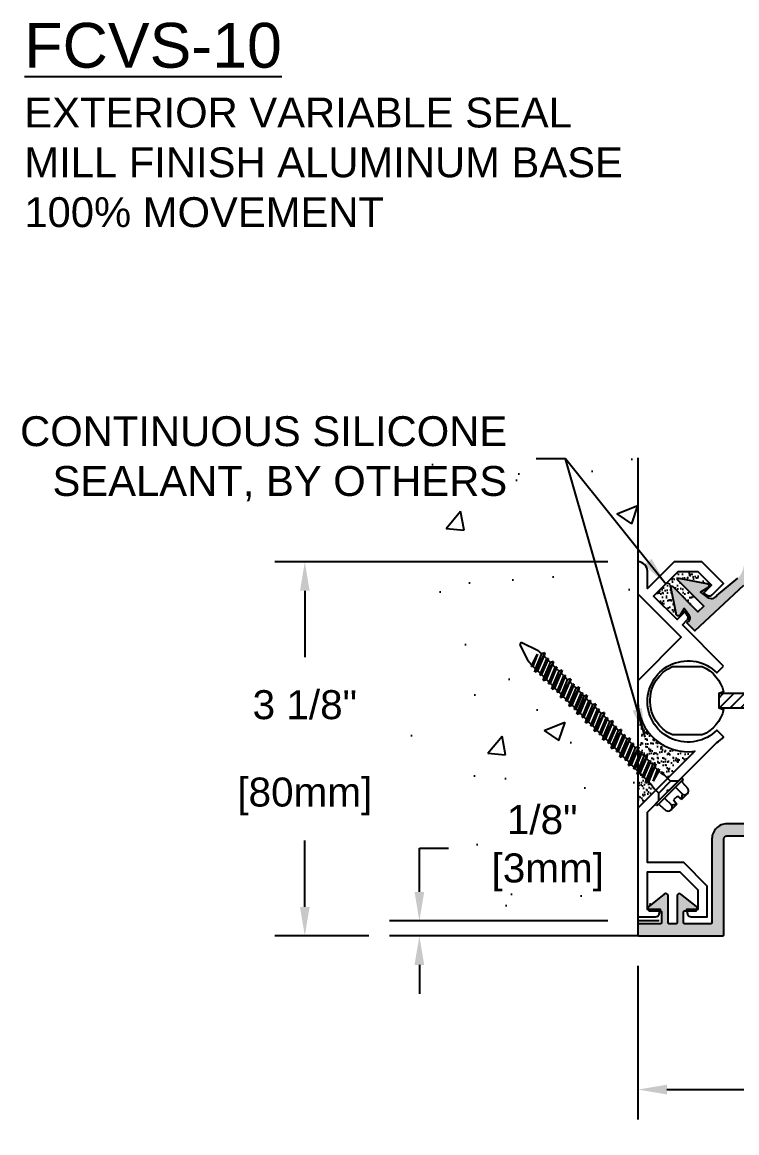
# Model space of a CAD drawing. Header units: inches. Extents: x -1.9 to 17.8, y 0 to 9.3.
# Drawn here: x -1.88 to 4.1, y 0.05 to 9.34 of the extents above; entities that cross this region are included whole.
import ezdxf

# ---------------------------------------------------------------- set-up
doc = ezdxf.new("R2010")
doc.units = ezdxf.units.IN
doc.header["$MEASUREMENT"] = 0
for name, color, linetype in [('Anchors', 4, 'Continuous'), ('Conditions', 1, 'Continuous'), ('Dimensions', 3, 'Continuous'), ('Fillers', 2, 'Continuous'), ('Metals', 7, 'Continuous'), ('Text', 2, 'Continuous')]:
    doc.layers.add(name, color=color, linetype=linetype)
doc.styles.add('Arial', font='arial.ttf')
doc.dimstyles.new('Arial', dxfattribs={"dimtxt": 0.2425, "dimasz": 0.2425, "dimexe": 0.25, "dimexo": 0.25, "dimgap": 0.2425, "dimtad": 0, "dimtih": 1, "dimtoh": 1, "dimdec": 4, "dimzin": 0, "dimdsep": 46, "dimlunit": 4, "dimtxsty": 'Arial', "dimcen": 0.09, "dimadec": 0, "dimazin": 0, "dimtfac": 1, "dimtdec": 4, "dimtofl": 0, "dimtmove": 0, "dimatfit": 3, "dimfxl": 0, "dimfrac": 2, "dimtolj": 1, "dimtzin": 0, "dimarcsym": 0})

# ---------------------------------------------------------------- blocks, each defined once
blk = doc.blocks.new('*D3')
at = {"layer": 'Defpoints', "color": 0}
for p in [(3.2724, 1.6948), (13.2724, 1.6948), (3.2724, 0.4091)]:
    blk.add_point(p, dxfattribs=at)
at = {"layer": 'Dimensions', "color": 0, "lineweight": -2}
for p, q in [((3.2724, 1.4448), (3.2724, 0.1591)), ((13.2724, 1.4448), (13.2724, 0.1591)), ((3.5149, 0.4091), (7.2994, 0.4091)), ((13.0299, 0.4091), (9.2455, 0.4091))]:
    blk.add_line(p, q, dxfattribs=at)
at = {"layer": 'Dimensions', "color": 0}
for points in [[(3.5149, 0.4495), (3.5149, 0.3687), (3.2724, 0.4091)], [(13.0299, 0.4495), (13.0299, 0.3687), (13.2724, 0.4091)]]:
    blk.add_solid(points, dxfattribs=at)
at = {"layer": 'Dimensions', "color": 0, "insert": (8.2724, 0.4091), "char_height": 0.2425, "attachment_point": 5, "style": 'Arial'}
blk.add_mtext('\\A1;10"\\P [254mm]', dxfattribs=at)
blk = doc.blocks.new('*D4')
at = {"layer": 'Defpoints', "color": 0}
for p in [(3.2724, 1.8198), (1.4449, 1.6948), (3.2724, 1.6948)]:
    blk.add_point(p, dxfattribs=at)
at = {"layer": 'Dimensions', "color": 0, "lineweight": -2}
for p, q in [((1.4449, 2.0623), (1.4449, 2.4289)), ((1.4449, 2.4289), (1.6874, 2.4289)), ((3.0224, 1.8198), (1.1949, 1.8198)), ((3.0224, 1.6948), (1.1949, 1.6948)), ((1.4449, 1.4523), (1.4449, 1.2098))]:
    blk.add_line(p, q, dxfattribs=at)
at = {"layer": 'Dimensions', "color": 0}
for points in [[(1.4044, 2.0623), (1.4853, 2.0623), (1.4449, 1.8198)], [(1.4044, 1.4523), (1.4853, 1.4523), (1.4449, 1.6948)]]:
    blk.add_solid(points, dxfattribs=at)
at = {"layer": 'Dimensions', "color": 0, "insert": (2.472, 2.4289), "char_height": 0.2425, "attachment_point": 5, "style": 'Arial'}
blk.add_mtext('\\A1;1/8"\\P [3mm]', dxfattribs=at)
blk = doc.blocks.new('*D5')
at = {"layer": 'Defpoints', "color": 0}
for p in [(3.2724, 4.8248), (0.4865, 1.6948), (1.2724, 1.6948)]:
    blk.add_point(p, dxfattribs=at)
at = {"layer": 'Dimensions', "color": 0, "lineweight": -2}
for p, q in [((3.0224, 4.8248), (0.2365, 4.8248)), ((0.4865, 4.5823), (0.4865, 4.0256)), ((0.4865, 1.9373), (0.4865, 2.4939)), ((1.0224, 1.6948), (0.2365, 1.6948))]:
    blk.add_line(p, q, dxfattribs=at)
at = {"layer": 'Dimensions', "color": 0}
for points in [[(0.4461, 4.5823), (0.527, 4.5823), (0.4865, 4.8248)], [(0.4461, 1.9373), (0.527, 1.9373), (0.4865, 1.6948)]]:
    blk.add_solid(points, dxfattribs=at)
at = {"layer": 'Dimensions', "color": 0, "char_height": 0.2425, "attachment_point": 5, "style": 'Arial'}
for s, insert in [('\\A1;3 1/8"', (0.4865, 3.6277)), ('\\A1;[80mm]', (0.4865, 2.8618))]:
    blk.add_mtext(s, dxfattribs=dict(at, insert=insert))
blk = doc.blocks.new('RAL5')
blk.add_lwpolyline([(0.7175, 2.0978), (0.3724, 2.4429), (0.411, 2.4815, 0.339454), (0.416, 2.5189), (0.3958, 2.5539), (0.3286, 2.4867), (0.1314, 2.6839), (0.3376, 2.89), (0.5023, 2.89), (0.6171, 2.7752), (0.5499, 2.708), (0.5849, 2.6878, 0.339454), (0.6223, 2.6928), (0.7175, 2.788), (0.5355, 2.97), (0.3044, 2.97), (0.08, 2.7456), (0.08, 2.8905, 0.414214), (0.0005, 2.97), (0, 2.97), (0, 2.7022), (0.3634, 2.3388), (0, 1.9755), (0, 1.7977, 0.450829), (0.4753, 1.385), (0, 0.9098), (0, 0), (0.1476, 0, 0.339454), (0.1775, 0.023), (0.188, 0.062), (0.08, 0.062), (0.08, 0.375), (0.3503, 0.375), (0.501, 0.2243), (0.501, 0.062), (0.406, 0.062), (0.4165, 0.023, 0.339454), (0.4464, 0), (0.581, 0), (0.581, 0.2575), (0.3835, 0.455), (0.08, 0.455), (0.08, 0.8766), (0.2486, 1.0452), (0.2486, 1.0594), (0.2628, 1.0594), (0.6603, 1.4569, 0.044547), (0.7175, 1.5049), (0.6608, 1.5614, -2.420133), (0.6608, 2.0414), (0.7175, 2.0978)], format="xyb")
at = {"color": 0, "linetype": 'ByBlock'}
blk.add_point((0.102, 0.105), dxfattribs=at)
blk.add_point((0.102, 0.105), dxfattribs=at)
blk.add_point((0.102, 0.105), dxfattribs=at)
blk = doc.blocks.new('Th316134')
for p, q in [((-0.0968, 1.8775), (-0.0272, 1.8775)), ((-0.0233, 1.8325), (-0.0272, 1.8775)), ((0.0232, 1.8325), (0.0272, 1.8775)), ((0.0272, 1.8775), (0.0967, 1.8775)), ((-0.1568, 1.75), (-0.1568, 1.7688)), ((-0.1568, 1.7688), (0.1567, 1.7688)), ((-0.1352, 1.779), (-0.129, 1.8501)), ((-0.0645, 1.7688), (-0.0645, 1.8501)), ((-0.0233, 1.8325), (0.0232, 1.8325)), ((0.0645, 1.7688), (0.0645, 1.8501)), ((0.1352, 1.779), (0.129, 1.8501)), ((0.1567, 1.7688), (0.1567, 1.75)), ((-0.1568, 1.75), (0.1567, 1.75)), ((-0.1148, 1.75), (-0.0698, 1.705)), ((-0.0698, 1.705), (-0.0698, 1.6379)), ((-0.0698, 1.705), (0.0697, 1.705)), ((0.1148, 1.75), (0.0697, 1.705)), ((0.0697, 1.705), (0.0697, 1.6379)), ((-0.0737, 1.5664), (0.0321, 1.6029)), ((-0.0687, 1.6283), (-0.0633, 1.6023)), ((-0.0623, 1.5726), (0.0321, 1.6029)), ((0.0321, 1.6029), (-0.0623, 1.5602)), ((-0.0623, 1.5927), (-0.0623, 1.5726)), ((0.0623, 1.5927), (0.0623, 1.5793)), ((0.0687, 1.6283), (0.0633, 1.6023)), ((-0.0863, 1.5156), (0.0862, 1.5664)), ((-0.0863, 1.5156), (-0.0623, 1.5285)), ((-0.0863, 1.5156), (-0.0623, 1.5027)), ((-0.0737, 1.5664), (-0.0623, 1.5726)), ((-0.0737, 1.5664), (-0.0623, 1.5602)), ((-0.0737, 1.4648), (0.0737, 1.5156)), ((0.0623, 1.5793), (-0.0623, 1.5285)), ((-0.0623, 1.5602), (-0.0623, 1.5285)), ((0.0623, 1.5535), (-0.0623, 1.5027)), ((-0.0623, 1.471), (0.0623, 1.5218)), ((0.0623, 1.5095), (-0.0623, 1.4587)), ((-0.0623, 1.5027), (-0.0623, 1.471)), ((0.0862, 1.5664), (0.0623, 1.5793)), ((0.0862, 1.5664), (0.0623, 1.5535)), ((0.0623, 1.5535), (0.0623, 1.5218)), ((0.0737, 1.5156), (0.0623, 1.5218)), ((0.0737, 1.5156), (0.0623, 1.5095)), ((0.0623, 1.5095), (0.0623, 1.4778)), ((-0.0863, 1.4141), (0.0862, 1.4648)), ((-0.0863, 1.4141), (-0.0623, 1.427)), ((-0.0863, 1.4141), (-0.0623, 1.4011)), ((-0.0737, 1.4648), (-0.0623, 1.471)), ((-0.0737, 1.4648), (-0.0623, 1.4587)), ((-0.0737, 1.3633), (0.0737, 1.4141)), ((0.0623, 1.4778), (-0.0623, 1.427)), ((-0.0623, 1.4587), (-0.0623, 1.427)), ((0.0623, 1.4519), (-0.0623, 1.4011)), ((-0.0623, 1.3694), (0.0623, 1.4202)), ((0.0623, 1.4079), (-0.0623, 1.3571)), ((-0.0623, 1.4011), (-0.0623, 1.3694)), ((0.0862, 1.4648), (0.0623, 1.4778)), ((0.0862, 1.4648), (0.0623, 1.4519)), ((0.0623, 1.4519), (0.0623, 1.4202)), ((0.0737, 1.4141), (0.0623, 1.4202)), ((0.0737, 1.4141), (0.0623, 1.4079)), ((0.0623, 1.4079), (0.0623, 1.3762)), ((-0.0863, 1.3125), (0.0862, 1.3633)), ((-0.0863, 1.3125), (-0.0623, 1.3254)), ((-0.0863, 1.3125), (-0.0623, 1.2996)), ((-0.0737, 1.3633), (-0.0623, 1.3694)), ((-0.0737, 1.3633), (-0.0623, 1.3571)), ((-0.0737, 1.2617), (0.0737, 1.3125)), ((0.0623, 1.3762), (-0.0623, 1.3254)), ((-0.0623, 1.3571), (-0.0623, 1.3254)), ((0.0623, 1.3504), (-0.0623, 1.2996)), ((-0.0623, 1.2679), (0.0623, 1.3187)), ((0.0623, 1.3063), (-0.0623, 1.2556)), ((0.0862, 1.3633), (0.0623, 1.3762)), ((0.0862, 1.3633), (0.0623, 1.3504)), ((0.0623, 1.3504), (0.0623, 1.3187)), ((0.0737, 1.3125), (0.0623, 1.3187)), ((0.0737, 1.3125), (0.0623, 1.3063)), ((0.0623, 1.3063), (0.0623, 1.2746)), ((-0.0863, 1.2109), (0.0862, 1.2617)), ((-0.0863, 1.2109), (-0.0623, 1.2239)), ((-0.0863, 1.2109), (-0.0623, 1.198)), ((-0.0737, 1.2617), (-0.0623, 1.2679)), ((-0.0737, 1.2617), (-0.0623, 1.2556)), ((-0.0737, 1.1602), (0.0737, 1.2109)), ((-0.0623, 1.2996), (-0.0623, 1.2679)), ((0.0623, 1.2746), (-0.0623, 1.2239)), ((-0.0623, 1.2556), (-0.0623, 1.2239)), ((0.0623, 1.2488), (-0.0623, 1.198)), ((-0.0623, 1.1663), (0.0623, 1.2171)), ((0.0862, 1.2617), (0.0623, 1.2746)), ((0.0862, 1.2617), (0.0623, 1.2488)), ((0.0623, 1.2488), (0.0623, 1.2171)), ((0.0737, 1.2109), (0.0623, 1.2171)), ((0.0737, 1.2109), (0.0623, 1.2048)), ((-0.0863, 1.1094), (0.0862, 1.1602)), ((-0.0863, 1.1094), (-0.0623, 1.1223)), ((-0.0737, 1.1602), (-0.0623, 1.1663)), ((-0.0737, 1.1602), (-0.0623, 1.154)), ((0.0623, 1.2048), (-0.0623, 1.154)), ((-0.0623, 1.198), (-0.0623, 1.1663)), ((0.0623, 1.1731), (-0.0623, 1.1223)), ((-0.0623, 1.154), (-0.0623, 1.1223)), ((0.0623, 1.1472), (-0.0623, 1.0965)), ((-0.0623, 1.0648), (0.0623, 1.1155)), ((0.0623, 1.2048), (0.0623, 1.1731)), ((0.0862, 1.1602), (0.0623, 1.1731)), ((0.0862, 1.1602), (0.0623, 1.1472)), ((0.0623, 1.1472), (0.0623, 1.1155)), ((0.0737, 1.1094), (0.0623, 1.1155)), ((-0.0863, 1.1094), (-0.0623, 1.0965)), ((-0.0863, 1.0078), (0.0862, 1.0586)), ((-0.0737, 1.0586), (0.0737, 1.1094)), ((-0.0737, 1.0586), (-0.0623, 1.0648)), ((-0.0737, 1.0586), (-0.0623, 1.0524)), ((0.0623, 1.1032), (-0.0623, 1.0524)), ((-0.0623, 1.0965), (-0.0623, 1.0648)), ((0.0623, 1.0715), (-0.0623, 1.0207)), ((-0.0623, 1.0524), (-0.0623, 1.0207)), ((0.0623, 1.0457), (-0.0623, 0.9949)), ((0.0737, 1.1094), (0.0623, 1.1032)), ((0.0623, 1.1032), (0.0623, 1.0715)), ((0.0862, 1.0586), (0.0623, 1.0715)), ((0.0862, 1.0586), (0.0623, 1.0457)), ((0.0623, 1.0457), (0.0623, 1.014)), ((-0.0863, 1.0078), (-0.0623, 1.0207)), ((-0.0863, 1.0078), (-0.0623, 0.9949)), ((-0.0863, 0.9063), (0.0862, 0.957)), ((-0.0737, 0.957), (0.0737, 1.0078)), ((-0.0737, 0.957), (-0.0623, 0.9632)), ((-0.0737, 0.957), (-0.0623, 0.9509)), ((-0.0623, 0.9632), (0.0623, 1.014)), ((0.0623, 1.0016), (-0.0623, 0.9509)), ((-0.0623, 0.9949), (-0.0623, 0.9632)), ((0.0623, 0.97), (-0.0623, 0.9192)), ((-0.0623, 0.9509), (-0.0623, 0.9192)), ((0.0623, 0.9441), (-0.0623, 0.8933)), ((0.0737, 1.0078), (0.0623, 1.014)), ((0.0737, 1.0078), (0.0623, 1.0016)), ((0.0623, 1.0016), (0.0623, 0.97)), ((0.0862, 0.957), (0.0623, 0.97)), ((0.0862, 0.957), (0.0623, 0.9441)), ((0.0623, 0.9441), (0.0623, 0.9124)), ((-0.0863, 0.9063), (-0.0623, 0.9192)), ((-0.0863, 0.9063), (-0.0623, 0.8933)), ((-0.0863, 0.8047), (0.0862, 0.8555)), ((-0.0737, 0.8555), (0.0737, 0.9063)), ((-0.0737, 0.8555), (-0.0623, 0.8616)), ((-0.0737, 0.8555), (-0.0623, 0.8493)), ((-0.0623, 0.8616), (0.0623, 0.9124)), ((0.0623, 0.9001), (-0.0623, 0.8493)), ((-0.0623, 0.8933), (-0.0623, 0.8616)), ((0.0623, 0.8684), (-0.0623, 0.8176)), ((-0.0623, 0.8493), (-0.0623, 0.8176)), ((0.0623, 0.8425), (-0.0623, 0.7918)), ((0.0737, 0.9063), (0.0623, 0.9124)), ((0.0737, 0.9063), (0.0623, 0.9001)), ((0.0623, 0.9001), (0.0623, 0.8684)), ((0.0862, 0.8555), (0.0623, 0.8684)), ((0.0862, 0.8555), (0.0623, 0.8425)), ((0.0623, 0.8425), (0.0623, 0.8109)), ((-0.0863, 0.8047), (-0.0623, 0.8176)), ((-0.0863, 0.8047), (-0.0623, 0.7918)), ((-0.0863, 0.7031), (0.0862, 0.7539)), ((-0.0737, 0.7539), (0.0737, 0.8047)), ((-0.0737, 0.7539), (-0.0623, 0.7601)), ((-0.0737, 0.7539), (-0.0623, 0.7477)), ((-0.0623, 0.7601), (0.0623, 0.8109)), ((0.0623, 0.7985), (-0.0623, 0.7477)), ((-0.0623, 0.7918), (-0.0623, 0.7601)), ((0.0623, 0.7668), (-0.0623, 0.716)), ((-0.0623, 0.7477), (-0.0623, 0.716)), ((0.0737, 0.8047), (0.0623, 0.8109)), ((0.0737, 0.8047), (0.0623, 0.7985)), ((0.0623, 0.7985), (0.0623, 0.7668)), ((0.0862, 0.7539), (0.0623, 0.7668)), ((0.0862, 0.7539), (0.0623, 0.741)), ((0.0623, 0.7488), (0.0623, 0.7171)), ((-0.0863, 0.7031), (-0.0623, 0.716)), ((-0.0863, 0.7031), (-0.0623, 0.6902)), ((-0.0863, 0.6094), (0.0862, 0.6602)), ((-0.0737, 0.6602), (0.0737, 0.7109)), ((-0.0737, 0.6602), (-0.0623, 0.6663)), ((-0.0737, 0.6602), (-0.0623, 0.654)), ((0.0623, 0.741), (-0.0623, 0.6902)), ((-0.0623, 0.6663), (0.0623, 0.7171)), ((0.0623, 0.7048), (-0.0623, 0.654)), ((-0.0623, 0.698), (-0.0623, 0.6663)), ((0.0623, 0.6731), (-0.0623, 0.6223)), ((-0.0623, 0.654), (-0.0623, 0.6223)), ((0.0737, 0.7109), (0.0623, 0.7171)), ((0.0737, 0.7109), (0.0623, 0.7048)), ((0.0623, 0.7048), (0.0623, 0.6731)), ((0.0862, 0.6602), (0.0623, 0.6731)), ((0.0862, 0.6602), (0.0623, 0.6472)), ((-0.0863, 0.6094), (-0.0623, 0.6223)), ((-0.0863, 0.6094), (-0.0623, 0.5965)), ((-0.0863, 0.5078), (0.0862, 0.5586)), ((-0.0737, 0.5586), (0.0737, 0.6094)), ((-0.0737, 0.5586), (-0.0623, 0.5648)), ((-0.0737, 0.5586), (-0.0623, 0.5524)), ((0.0623, 0.6472), (-0.0623, 0.5965)), ((-0.0623, 0.5648), (0.0623, 0.6155)), ((0.0623, 0.6032), (-0.0623, 0.5524)), ((-0.0623, 0.5965), (-0.0623, 0.5648)), ((0.0623, 0.5715), (-0.0623, 0.5207)), ((0.0623, 0.6472), (0.0623, 0.6155)), ((0.0737, 0.6094), (0.0623, 0.6155)), ((0.0737, 0.6094), (0.0623, 0.6032)), ((0.0623, 0.6032), (0.0623, 0.5715)), ((0.0862, 0.5586), (0.0623, 0.5715)), ((0.0862, 0.5586), (0.0623, 0.5457)), ((-0.0863, 0.5078), (-0.0623, 0.5207)), ((-0.0863, 0.5078), (-0.0623, 0.4949)), ((-0.0737, 0.457), (0.0737, 0.5078)), ((-0.0623, 0.5524), (-0.0623, 0.5207)), ((0.0623, 0.5457), (-0.0623, 0.4949)), ((-0.0623, 0.4632), (0.0623, 0.514)), ((0.0623, 0.5016), (-0.0623, 0.4509)), ((-0.0623, 0.4949), (-0.0623, 0.4632)), ((0.0623, 0.47), (-0.0623, 0.4192)), ((0.0623, 0.5457), (0.0623, 0.514)), ((0.0737, 0.5078), (0.0623, 0.514)), ((0.0737, 0.5078), (0.0623, 0.5016)), ((0.0623, 0.5016), (0.0623, 0.47)), ((0.0862, 0.457), (0.0623, 0.47)), ((-0.0863, 0.4063), (0.0862, 0.457)), ((-0.0863, 0.4063), (-0.0623, 0.4192)), ((-0.0863, 0.4063), (-0.0623, 0.3933)), ((-0.0737, 0.457), (-0.0623, 0.4632)), ((-0.0737, 0.457), (-0.0623, 0.4509)), ((-0.0737, 0.3555), (0.0737, 0.4063)), ((-0.0623, 0.4509), (-0.0623, 0.4192)), ((0.0623, 0.4441), (-0.0623, 0.3933)), ((-0.0623, 0.3616), (0.0623, 0.4124)), ((0.0623, 0.4001), (-0.0623, 0.3493)), ((-0.0623, 0.3933), (-0.0623, 0.3616)), ((0.0862, 0.457), (0.0623, 0.4441)), ((0.0623, 0.4441), (0.0623, 0.4124)), ((0.0737, 0.4063), (0.0623, 0.4124)), ((0.0737, 0.4063), (0.0623, 0.4001)), ((0.0623, 0.4001), (0.0623, 0.3684)), ((-0.0863, 0.3047), (0.0862, 0.3555)), ((-0.0863, 0.3047), (-0.0623, 0.3176)), ((-0.0863, 0.3047), (-0.0623, 0.2918)), ((-0.0737, 0.3555), (-0.0623, 0.3616)), ((-0.0737, 0.3555), (-0.0623, 0.3493)), ((-0.0737, 0.2539), (0.0737, 0.3047)), ((0.0623, 0.3684), (-0.0623, 0.3176)), ((-0.0623, 0.3493), (-0.0623, 0.3176)), ((0.0623, 0.3425), (-0.0623, 0.2918)), ((-0.0623, 0.2601), (0.0623, 0.3109)), ((0.0623, 0.2985), (-0.0623, 0.2477)), ((-0.0623, 0.2918), (-0.0623, 0.2601)), ((0.0862, 0.3555), (0.0623, 0.3684)), ((0.0862, 0.3555), (0.0623, 0.3425)), ((0.0623, 0.3425), (0.0623, 0.3109)), ((0.0737, 0.3047), (0.0623, 0.3109)), ((0.0737, 0.3047), (0.0623, 0.2985)), ((0.0623, 0.2985), (0.0623, 0.2668)), ((-0.0863, 0.2031), (0.0862, 0.2539)), ((-0.0863, 0.2031), (-0.0623, 0.216)), ((-0.0863, 0.2031), (-0.0623, 0.1902)), ((-0.0737, 0.2539), (-0.0623, 0.2601)), ((-0.0737, 0.2539), (-0.0623, 0.2477)), ((0.0623, 0.2668), (-0.0623, 0.216)), ((-0.0623, 0.2477), (-0.0623, 0.216)), ((0.0623, 0.241), (-0.0623, 0.1902)), ((-0.0623, 0.1902), (-0.0623, 0.1643)), ((-0.0335, 0.1662), (0.0623, 0.2093)), ((-0.0335, 0.1662), (0.0737, 0.2031)), ((0.0623, 0.197), (-0.0335, 0.1662)), ((0.0862, 0.2539), (0.0623, 0.2668)), ((0.0862, 0.2539), (0.0623, 0.241)), ((0.0623, 0.241), (0.0623, 0.2093)), ((0.0737, 0.2031), (0.0623, 0.2093)), ((0.0737, 0.2031), (0.0623, 0.197)), ((0.0623, 0.197), (0.0623, 0.1643)), ((-0.0596, 0.149), (-0.0096, 0.0062)), ((0.0596, 0.149), (0.0096, 0.0062))]:
    blk.add_line(p, q)
for centre, radius, start, end in [((-0.0968, 1.8448), 0.0327, 9.28497, 170.71503), ((0, 1.7879), 0.0896, 107.42152, 136.04074), ((0, 1.7879), 0.0896, 43.95926, 72.57848), ((0.0967, 1.8448), 0.0327, 9.28497, 170.71503), ((-0.1464, 1.78), 0.0112, 270, 355), ((0.1464, 1.78), 0.0112, 185, 270), ((-0.0233, 1.6379), 0.0465, 180, 191.9357), ((-0.1088, 1.5927), 0.0465, 0, 11.9357), ((0.1088, 1.5927), 0.0465, 168.0643, 180), ((0.0232, 1.6379), 0.0465, 348.0643, 0), ((-0.0158, 0.1643), 0.0465, 180, 199.30575), ((0.0158, 0.1643), 0.0465, 340.69425, 0), ((0, 0.0106), 0.0106, 204.10008, 335.89992)]:
    blk.add_arc(centre, radius, start, end)
blk = doc.blocks.new('SB22-MOD')
h = blk.add_hatch()
h.set_pattern_fill('ANSI31', color=256, scale=0.5, style=0)
h.paths.add_polyline_path([(13.0625, 3.6021), (13.0625, 3.7221), (11.8024, 3.7221), (11.8024, 3.6928), (11.8312, 3.6737), (11.7736, 3.6519), (11.8024, 3.6328), (11.8024, 3.6021)])
h.paths.add_polyline_path([(11.7324, 3.6021), (11.7324, 3.6328), (11.7036, 3.6519), (11.7612, 3.6737), (11.7324, 3.6928), (11.7324, 3.7221), (10.2704, 3.7221), (10.2704, 3.6021)])
h.paths.add_polyline_path([(6.2688, 3.6021), (6.2688, 3.7221), (4.7575, 3.7221), (4.7575, 3.6928), (4.7863, 3.6737), (4.7287, 3.6519), (4.7575, 3.6328), (4.7575, 3.6021)])
h.paths.add_polyline_path([(4.6875, 3.6021), (4.6875, 3.6328), (4.6587, 3.6519), (4.7163, 3.6737), (4.6875, 3.6928), (4.6875, 3.7221), (3.9491, 3.7221), (3.9491, 3.6021)])
blk.add_lwpolyline([(3.9901, 3.5877, -0.233897), (3.8116, 3.3757), (3.5616, 3.3757, -0.654654), (3.5616, 3.9485), (3.8116, 3.9485, -0.233897), (3.9901, 3.7364), (3.9491, 3.7221), (3.9491, 3.6021)], format="xyb", close=True)
for points in [[(4.6875, 3.7221), (3.9491, 3.7221)], [(3.9491, 3.6021), (4.6875, 3.6021)]]:
    blk.add_lwpolyline(points)
blk = doc.blocks.new('bs1200')
at = {"layer": 'Fillers'}
blk.add_hatch(color=256, dxfattribs=at).paths.add_polyline_path([(5.8849, 6.5386, 0.947333), (5.5449, 6.5386), (5.3559, 5.3554, -0.871953), (5.1559, 5.3554), (4.7964, 6.1845, 0.947783), (4.4564, 6.1845), (4.153, 4.765, -0.131789), (4.1098, 4.6876), (3.9342, 4.542, -0.423685), (3.8495, 4.5312), (3.7957, 4.5707), (3.8613, 4.6103, 0.699658), (3.8455, 4.6444), (3.6138, 4.6871, 0.637589), (3.6076, 4.6701), (3.8233, 4.4544), (3.7738, 4.4049), (3.5661, 4.6193, 0.67662), (3.549, 4.612), (3.5935, 4.3926, 0.684825), (3.6276, 4.3775), (3.6588, 4.4334), (3.704, 4.3735, -0.379281), (3.6953, 4.3264), (3.6818, 4.313), (3.7477, 4.2472), (4.1573, 4.6266, 0.203722), (4.2185, 4.7446), (4.5264, 6.1845, -0.914565), (4.7264, 6.1845), (5.0859, 5.3554, 0.933945), (5.4259, 5.3554), (5.6149, 6.5386, -0.894712), (5.8149, 6.5386), (6.186, 5.6841, 0.956113), (6.526, 5.6841), (6.5727, 6.8672, -0.859612), (6.7727, 6.8672), (7.0552, 6.1199, 0.901093), (7.3952, 6.1199), (7.6427, 7.2706, -0.930224), (7.8427, 7.2706), (8.1081, 6.1056, 0.874272), (8.4469, 6.1056), (8.7022, 7.2706, -0.930224), (8.9022, 7.2706), (9.1497, 6.1199, 0.901093), (9.4897, 6.1199), (9.7722, 6.8672, -0.859612), (9.9722, 6.8672), (9.9186, 5.9349, 0.956113), (10.2586, 5.9349), (10.5615, 6.5088, -0.894712), (10.7615, 6.5088), (11.1253, 5.2002, 0.933945), (11.4653, 5.2002), (11.8185, 6.1845, -0.914565), (12.0185, 6.1845), (12.3364, 4.7446, 0.200766), (12.3962, 4.6278), (12.8251, 4.2693), (12.8746, 4.3205), (12.8611, 4.3339, -0.379282), (12.8524, 4.381), (12.8976, 4.4409), (12.9318, 4.3705, 0.684825), (12.9659, 4.3856), (13.0074, 4.6195, 0.67662), (12.9903, 4.6268), (12.7826, 4.4124), (12.7331, 4.4619), (12.9488, 4.6618, 0.637589), (12.9426, 4.6788), (12.7146, 4.6379, 0.699658), (12.6987, 4.6038), (12.7599, 4.5696), (12.6858, 4.5173, -0.211044), (12.6137, 4.5517), (12.4452, 4.6876, -0.233781), (12.4019, 4.765), (12.0885, 6.1845, 0.947783), (11.7485, 6.1845), (11.3953, 5.2002, -0.871953), (11.1953, 5.2002), (10.8315, 6.5088, 0.947333), (10.4915, 6.5088), (10.1886, 5.9349, -0.861922), (9.9886, 5.9349), (10.0422, 6.8672, 0.937913), (9.7022, 6.8672), (9.4197, 6.1199, -0.854277), (9.2197, 6.1199), (8.9722, 7.2706, 0.932267), (8.6322, 7.2706), (8.3775, 6.1199, -0.881008), (8.1775, 6.1199), (7.9127, 7.2706, 0.932267), (7.5727, 7.2706), (7.3252, 6.1199, -0.854277), (7.1252, 6.1199), (6.8427, 6.8672, 0.937913), (6.5027, 6.8672), (6.456, 5.6841, -0.861922), (6.256, 5.6841)])
blk.add_lwpolyline([(3.6953, 4.3264, 0.379282), (3.704, 4.3735), (3.6588, 4.4334), (3.6276, 4.3775, -0.684825), (3.5935, 4.3926), (3.549, 4.612, -0.67662), (3.5661, 4.6193), (3.7738, 4.4049), (3.8233, 4.4544), (3.6076, 4.6701, -0.637589), (3.6138, 4.6871), (3.8455, 4.6444, -0.699658), (3.8613, 4.6103), (3.7957, 4.5707), (3.8534, 4.5284, 0.400335), (3.9342, 4.542), (4.1098, 4.6876, 0.131789)], format="xyb", dxfattribs=at)
blk.add_lwpolyline([(4.1573, 4.6266), (3.7477, 4.2472), (3.6818, 4.313), (3.7016, 4.3327)], dxfattribs=at)
blk = doc.blocks.new('vs500sb')
blk.add_hatch(color=256).paths.add_polyline_path([(2.24, 0.8125, 0.414214), (2.115, 0.9375), (1.815, 0.9375, 0.414214), (1.69, 0.8125), (1.69, 0.11, -0.414214), (1.68, 0.1), (1.18, 0.1, -0.414214), (1.17, 0.11), (1.17, 0.8125, 0.414214), (1.045, 0.9375), (0.745, 0.9375, 0.414214), (0.62, 0.8125), (0.62, 0.11, -0.414214), (0.61, 0.1), (0.393, 0.1, -0.414214), (0.383, 0.11), (0.383, 0.2, -0.414214), (0.393, 0.21), (0.478, 0.21, 0.707204), (0.4906, 0.2456), (0.3606, 0.3506, 0.630511), (0.328, 0.335), (0.328, 0.11, -0.414214), (0.318, 0.1), (0.263, 0.1, -0.414214), (0.253, 0.11), (0.253, 0.335, 0.630511), (0.2204, 0.3506), (0.0904, 0.2456, 0.707204), (0.103, 0.21), (0.188, 0.21, -0.414214), (0.198, 0.2), (0.198, 0.11, -0.414214), (0.188, 0.1), (0.01, 0.1, 0.414214), (0, 0.09), (0, 0.01, 0.414214), (0.01, 0), (0.71, 0, 0.414214), (0.72, 0.01), (0.72, 0.8125, -0.414214), (0.745, 0.8375), (1.045, 0.8375, -0.414214), (1.07, 0.8125), (1.07, 0.01, 0.414214), (1.08, 0), (1.78, 0, 0.414214), (1.79, 0.01), (1.79, 0.8125, -0.414214), (1.815, 0.8375), (2.115, 0.8375, -0.414214), (2.14, 0.8125), (2.14, 0.01, 0.414214), (2.15, 0), (2.85, 0, 0.414214), (2.86, 0.01), (2.86, 0.8125, -0.414214), (2.885, 0.8375), (3.185, 0.8375, -0.414214), (3.21, 0.8125), (3.21, 0.01, 0.414214), (3.22, 0), (3.92, 0, 0.414214), (3.93, 0.01), (3.93, 0.8125, -0.414214), (3.955, 0.8375), (4.255, 0.8375, -0.414214), (4.28, 0.8125), (4.28, 0.01, 0.414214), (4.29, 0), (4.99, 0, 0.414214), (5, 0.01), (5, 0.09, 0.414214), (4.99, 0.1), (4.812, 0.1, -0.414214), (4.802, 0.11), (4.802, 0.2, -0.414214), (4.812, 0.21), (4.897, 0.21, 0.707204), (4.9096, 0.2456), (4.7796, 0.3506, 0.630511), (4.747, 0.335), (4.747, 0.11, -0.414214), (4.737, 0.1), (4.682, 0.1, -0.414214), (4.672, 0.11), (4.672, 0.335, 0.630511), (4.6394, 0.3506), (4.5094, 0.2456, 0.707204), (4.522, 0.21), (4.607, 0.21, -0.414214), (4.617, 0.2), (4.617, 0.11, -0.414214), (4.607, 0.1), (4.39, 0.1, -0.414214), (4.38, 0.11), (4.38, 0.8125, 0.414214), (4.255, 0.9375), (3.955, 0.9375, 0.414214), (3.83, 0.8125), (3.83, 0.11, -0.414214), (3.82, 0.1), (3.32, 0.1, -0.414214), (3.31, 0.11), (3.31, 0.8125, 0.414214), (3.185, 0.9375), (2.885, 0.9375, 0.414214), (2.76, 0.8125), (2.76, 0.11, -0.414214), (2.75, 0.1), (2.25, 0.1, -0.414214), (2.24, 0.11)])
blk.add_lwpolyline([(3.21, 0.01, 0.414214), (3.22, 0), (3.92, 0, 0.414214), (3.93, 0.01), (3.93, 0.8125, -0.414214), (3.955, 0.8375), (4.255, 0.8375, -0.414214), (4.28, 0.8125), (4.28, 0.01, 0.414214), (4.29, 0), (4.99, 0, 0.414214), (5, 0.01), (5, 0.09, 0.414214), (4.99, 0.1), (4.812, 0.1, -0.414214), (4.802, 0.11), (4.802, 0.2, -0.414214), (4.812, 0.21), (4.897, 0.21, 0.707204), (4.9096, 0.2456), (4.7796, 0.3506, 0.630511), (4.747, 0.335), (4.747, 0.11, -0.414214), (4.737, 0.1), (4.682, 0.1, -0.414214), (4.672, 0.11), (4.672, 0.335, 0.630511), (4.6394, 0.3506), (4.5094, 0.2456, 0.707204), (4.522, 0.21), (4.607, 0.21, -0.414214), (4.617, 0.2), (4.617, 0.11, -0.414214), (4.607, 0.1), (4.39, 0.1, -0.414214), (4.38, 0.11), (4.38, 0.8125, 0.414214), (4.255, 0.9375), (3.955, 0.9375, 0.414214), (3.83, 0.8125), (3.83, 0.11, -0.414214), (3.82, 0.1), (3.32, 0.1, -0.414214), (3.31, 0.11), (3.31, 0.8125, 0.414214), (3.185, 0.9375), (2.885, 0.9375, 0.414214), (2.76, 0.8125), (2.76, 0.11, -0.414214), (2.75, 0.1), (2.25, 0.1, -0.414214), (2.24, 0.11), (2.24, 0.8125, 0.414214), (2.115, 0.9375), (1.815, 0.9375, 0.414214), (1.69, 0.8125), (1.69, 0.11, -0.414214), (1.68, 0.1), (1.18, 0.1, -0.414214), (1.17, 0.11), (1.17, 0.8125, 0.414214), (1.045, 0.9375), (0.745, 0.9375, 0.414214), (0.62, 0.8125), (0.62, 0.11, -0.414214), (0.61, 0.1), (0.393, 0.1, -0.414214), (0.383, 0.11), (0.383, 0.2, -0.414214), (0.393, 0.21), (0.478, 0.21, 0.707204), (0.4906, 0.2456), (0.3606, 0.3506, 0.630511), (0.328, 0.335), (0.328, 0.11, -0.414214), (0.318, 0.1), (0.263, 0.1, -0.414214), (0.253, 0.11), (0.253, 0.335, 0.630511), (0.2204, 0.3506), (0.0904, 0.2456, 0.707204), (0.103, 0.21), (0.188, 0.21, -0.414214), (0.198, 0.2), (0.198, 0.11, -0.414214), (0.188, 0.1), (0.01, 0.1, 0.414214), (0, 0.09), (0, 0.01, 0.414214), (0.01, 0), (0.71, 0, 0.414214), (0.72, 0.01), (0.72, 0.8125, -0.414214), (0.745, 0.8375), (1.045, 0.8375, -0.414214), (1.07, 0.8125), (1.07, 0.01, 0.414214), (1.08, 0), (1.78, 0, 0.414214), (1.79, 0.01), (1.79, 0.8125, -0.414214), (1.815, 0.8375), (2.115, 0.8375, -0.414214), (2.14, 0.8125), (2.14, 0.01, 0.414214), (2.15, 0), (2.85, 0, 0.414214), (2.86, 0.01), (2.86, 0.8125, -0.414214), (2.885, 0.8375), (3.185, 0.8375, -0.414214), (3.21, 0.8125)], format="xyb", close=True)

msp = doc.modelspace()

# ---------------------------------------------------------------- hatches: boundary and pattern name
at = {"layer": 'Conditions'}
h = msp.add_hatch(dxfattribs=at)
h.set_pattern_fill('AR-CONC', color=256, scale=0.25, style=0)
h.set_pattern_definition([(50, (6.989, -4.6138), (1.79315, -0.15688), [0.1875, -2.0625]), (355, (6.989, -4.6138), (-0.34688, 1.88048), [0.15, -1.65]), (100.451, (7.1384, -4.6268), (1.44627, 1.7236), [0.15935, -1.75286]), (46.184, (6.989, -4.1138), (2.6681, -0.4138), [0.28125, -3.09375]), (96.636, (7.2113, -4.1482), (2.33666, 2.4353), [0.239, -2.6293]), (351.184, (6.989, -4.1138), (2.33665, 2.4353), [0.225, -2.475]), (21, (7.239, -4.2388), (1.49227, -1.00655), [0.1875, -2.0625]), (326, (7.239, -4.2388), (0.6083, 1.81288), [0.15, -1.65]), (71.451, (7.3634, -4.3226), (2.10056, 0.80633), [0.15935, -1.75286]), (37.5, (6.989, -4.61376), (0.0304, 0.832235), [0, -1.63, 0, -1.675, 0, -1.65625]), (7.5, (6.989, -4.6138), (0.657674, 0.98603), [0, -0.955, 0, -1.5925, 0, -0.63125]), (327.5, (6.4315, -4.61376), (1.334556, -0.056387), [0, -0.625, 0, -1.95, 0, -2.5875]), (317.5, (6.1815, -4.6138), (1.45797, 0.25026), [0, -0.8125, 0, -1.295, 0, -1.8375])])
h.paths.add_polyline_path([(2.84757, 3.51279), (2.82516, 3.5352), (2.81271, 3.53147), (2.81644, 3.54392), (2.79403, 3.56633), (2.76792, 3.5585), (2.77575, 3.58461), (2.75886, 3.60149), (2.74641, 3.59776), (2.75015, 3.61021), (2.72774, 3.63262), (2.70163, 3.62479), (2.70946, 3.6509), (2.68705, 3.67331), (2.6746, 3.66957), (2.67833, 3.68203), (2.65592, 3.70444), (2.62981, 3.6966), (2.63764, 3.72271), (2.61523, 3.74512), (2.60278, 3.74139), (2.60652, 3.75384), (2.58411, 3.77625), (2.558, 3.76842), (2.56583, 3.79453), (2.54342, 3.81694), (2.53097, 3.81321), (2.5347, 3.82566), (2.51229, 3.84807), (2.48618, 3.84024), (2.49401, 3.86635), (2.4716, 3.88876), (2.45915, 3.88502), (2.46289, 3.89747), (2.44048, 3.91988), (2.41437, 3.91205), (2.4222, 3.93816), (2.39979, 3.96057), (2.38734, 3.95684), (2.39107, 3.96929), (2.368, 3.99236, -0.084437), (2.35898, 4.00507), (2.29418, 4.13975, -0.7741233), (2.30864, 4.15421), (2.44332, 4.08941, -0.084437), (2.45604, 4.08039), (2.47432, 4.0621), (2.50043, 4.06993), (2.4926, 4.04382), (2.51501, 4.02141), (2.52746, 4.02515), (2.52373, 4.0127), (2.54614, 3.99029), (2.57225, 3.99812), (2.56442, 3.97201), (2.58683, 3.9496), (2.59928, 3.95333), (2.59555, 3.94088), (2.61796, 3.91847), (2.64407, 3.9263), (2.63623, 3.90019), (2.65864, 3.87778), (2.6711, 3.88152), (2.66736, 3.86907), (2.68977, 3.84666), (2.71588, 3.85449), (2.70805, 3.82838), (2.73046, 3.80597), (2.74291, 3.8097), (2.73918, 3.79725), (2.76159, 3.77484), (2.7877, 3.78267), (2.77987, 3.75656), (2.80228, 3.73415), (2.81473, 3.73789), (2.81099, 3.72544), (2.82788, 3.70855), (2.85399, 3.71638), (2.84616, 3.69027), (2.86857, 3.66786), (2.88102, 3.6716), (2.87728, 3.65914), (2.89969, 3.63673), (2.9258, 3.64457), (2.91797, 3.61846), (2.94038, 3.59605), (2.95283, 3.59978), (2.9491, 3.58733), (2.97151, 3.56492), (2.99762, 3.57275), (2.98979, 3.54664), (3.0122, 3.52423), (3.02465, 3.52796), (3.02091, 3.51551), (3.04332, 3.4931), (3.06943, 3.50093), (3.0616, 3.47482), (3.08401, 3.45241), (3.09646, 3.45615), (3.09273, 3.4437), (3.11514, 3.42129), (3.14125, 3.42912), (3.13342, 3.40301), (3.15583, 3.3806), (3.16828, 3.38433), (3.16455, 3.37188), (3.18696, 3.34947), (3.21307, 3.3573), (3.20523, 3.33119), (3.22764, 3.30878), (3.2401, 3.31252), (3.23636, 3.30007), (3.25877, 3.27766), (3.27245, 3.28176), (3.27245, 5.69475), (1.27245, 5.69475), (1.27245, 1.69475), (3.27245, 1.69475), (3.27245, 3.05633), (3.27063, 3.05579), (3.27245, 3.06185), (3.27245, 3.08791), (3.25605, 3.10431), (3.2436, 3.10057), (3.24733, 3.11303), (3.22492, 3.13544), (3.19881, 3.1276), (3.20664, 3.15371), (3.18423, 3.17612), (3.17178, 3.17239), (3.17552, 3.18484), (3.15311, 3.20725), (3.127, 3.19942), (3.13483, 3.22553), (3.11242, 3.24794), (3.09997, 3.24421), (3.1037, 3.25666), (3.08129, 3.27907), (3.05518, 3.27124), (3.06301, 3.29735), (3.0406, 3.31976), (3.02815, 3.31602), (3.03189, 3.32847), (3.00948, 3.35088), (2.98337, 3.34305), (2.9912, 3.36916), (2.96879, 3.39157), (2.95634, 3.38784), (2.96007, 3.40029), (2.93766, 3.4227), (2.91155, 3.41487), (2.91938, 3.44098), (2.89697, 3.46339), (2.88452, 3.45965), (2.88826, 3.4721), (2.86584, 3.49451), (2.83974, 3.48668)])
h = msp.add_hatch(dxfattribs=at)
h.set_pattern_fill('AR-SAND', color=256, scale=0.0325, style=0)
h.paths.add_polyline_path([(3.77476, 4.74475), (3.61002, 4.74475), (3.40389, 4.53862), (3.60104, 4.34148), (3.66822, 4.40865), (3.6735, 4.41394), (3.6588, 4.43341), (3.62757, 4.37753, -0.6848253), (3.59345, 4.39258), (3.54901, 4.61196, -0.6881972), (3.5663, 4.61903), (3.71998, 4.46042), (3.76861, 4.50905), (3.60757, 4.6701, -0.6375892), (3.61378, 4.68714), (3.84546, 4.64436, -0.6996577), (3.86131, 4.61029), (3.79573, 4.5707), (3.81563, 4.55607), (3.82236, 4.5628), (3.88954, 4.62998)])
h = msp.add_hatch(dxfattribs=at)
h.set_pattern_fill('AR-SAND', color=256, scale=0.0325, style=0)
h.paths.add_polyline_path([(3.74771, 3.23977, -0.4508285), (3.27245, 3.6525), (3.27245, 3.27522), (3.27976, 3.27741), (3.27245, 3.25301), (3.27245, 3.25079), (3.29434, 3.22889), (3.30679, 3.23262), (3.30306, 3.22017), (3.32547, 3.19776), (3.35158, 3.20559), (3.34375, 3.17948), (3.36616, 3.15707), (3.37861, 3.16081), (3.37487, 3.14836), (3.39728, 3.12595), (3.42339, 3.13378), (3.41556, 3.10767), (3.43797, 3.08526), (3.45042, 3.08899), (3.44669, 3.07654), (3.46093, 3.06231, 0.0521265), (3.46844, 3.05622), (3.49475, 3.03908), (3.52089, 3.01295)])
h.paths.add_polyline_path([(3.42225, 2.91431), (3.39611, 2.94044), (3.37898, 2.96676, 0.0521265), (3.37289, 2.97427), (3.36344, 2.98373), (3.33733, 2.97589), (3.34516, 3.002), (3.32275, 3.02442), (3.3103, 3.02068), (3.31403, 3.03313), (3.29162, 3.05554), (3.27245, 3.04979), (3.27245, 2.76451)])

# ---------------------------------------------------------------- linework, layer by layer
msp.add_line((3.45164, 1.81975), (3.27245, 1.81975))
msp.add_lwpolyline([(3.27245, 5.69475), (3.27245, 1.69475), (1.27245, 1.69475)], dxfattribs=at)

# ---------------------------------------------------------------- block references
msp.add_blockref('bs1200', (0, 0))
at = {"layer": 'Anchors'}
msp.add_blockref('SB22-MOD', (0, 0), dxfattribs=at)
at = {"layer": 'Anchors', "rotation": 225.0000000000021}
msp.add_blockref('Th316134', (2.2907, 4.1445), dxfattribs=at)
at = {"layer": 'Fillers'}
msp.add_blockref('vs500sb', (3.27245, 1.69475), dxfattribs=at)
at = {"layer": 'Metals'}
msp.add_blockref('RAL5', (3.27245, 1.85475), dxfattribs=at)

# ---------------------------------------------------------------- texts
at = {"layer": 'Text', "insert": (-1.85937, 9.33388), "char_height": 0.375, "width": 7.0625, "attachment_point": 1, "style": 'Arial'}
msp.add_mtext('{\\LFCVS-10\\P\\H0.6667x;\\lEXTERIOR VARIABLE SEAL\\PMILL FINISH ALUMINUM BASE\\P100% MOVEMENT}', dxfattribs=at)
at = {"layer": 'Text', "insert": (2.17951, 5.68613), "char_height": 0.25, "attachment_point": 6, "style": 'Arial'}
msp.add_mtext('CONTINUOUS SILICONE\\PSEALANT, BY OTHERS', dxfattribs=at)

# ---------------------------------------------------------------- dimensions: what is measured, and where the dimension line sits
at = {"layer": 'Dimensions'}
dim = msp.add_linear_dim(base=(0.48654, 1.69475), p1=(3.27245, 4.82475), p2=(1.27245, 1.69475), angle=90, dimstyle='Arial', override={"dimpost": '\\X'}, dxfattribs=at)
dim.commit()
dim.dimension.update_dxf_attribs({"geometry": '*D5', "text_midpoint": (0.48654, 3.25975)})
dim = msp.add_linear_dim(base=(1.44485, 1.69475), p1=(3.27245, 1.81975), p2=(3.27245, 1.69475), angle=270, dimstyle='Arial', override={"dimpost": '\\X'}, dxfattribs=at)
dim.commit()
dim.dimension.update_dxf_attribs({"geometry": '*D4', "text_midpoint": (2.472, 2.4289), "dimtype": 161})
dim = msp.add_linear_dim(base=(3.27245, 0.4091), p1=(13.27245, 1.69475), p2=(3.27245, 1.69475), dimstyle='Arial', override={"dimpost": '\\X'}, dxfattribs=at)
dim.commit()
dim.dimension.update_dxf_attribs({"geometry": '*D3', "text_midpoint": (8.27245, 0.4091), "dimtype": 160})

# ---------------------------------------------------------------- leaders
at = {"layer": 'Fillers', "annotation_type": 0, "has_hookline": 1, "hookline_direction": 1, "text_width": 4.03888}
msp.add_leader([(3.50803, 4.63559), (2.66674, 5.68613), (2.42201, 5.68613)], dimstyle='Arial', dxfattribs=at)
at = {"layer": 'Fillers'}
msp.add_leader([(3.33425, 3.3569), (2.66674, 5.68613), (2.42201, 5.68613)], dimstyle='Arial', dxfattribs=at)

doc.saveas('drawing.dxf')
